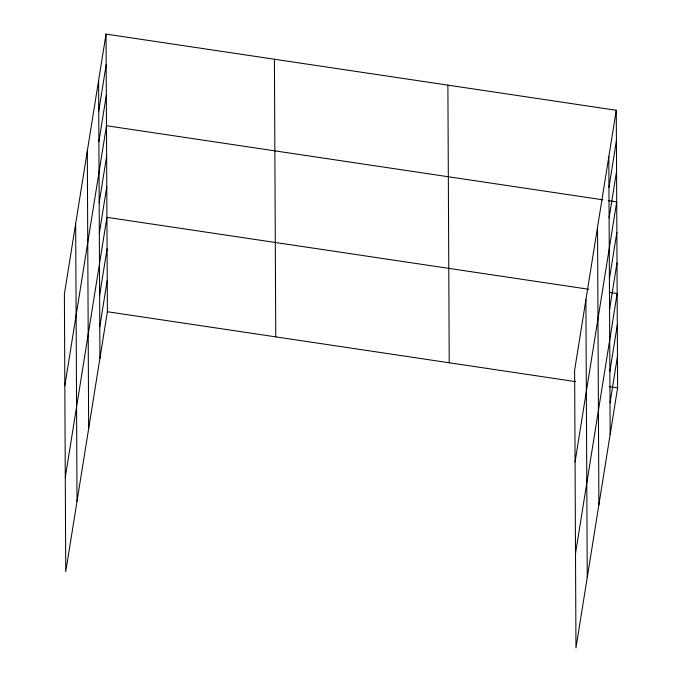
<?xml version="1.0" encoding="UTF-8"?>
<svg xmlns="http://www.w3.org/2000/svg" width="682" height="682" viewBox="0 0 682 682"><rect width="100%" height="100%" fill="white"/><g stroke="black" fill="none" stroke-linecap="round" stroke-linejoin="round"><path stroke-width="1.02" d="M106.034 34.1L64.389 294.095L65.736 571.729L107.381 311.734L106.034 34.1L616.264 110.271L617.611 387.905L575.966 647.9L574.619 370.266L616.264 110.271M98.737 111.123L106.179 64.637M98.881 141.668L106.332 95.182M64.833 385.714L106.477 125.718L603.024 199.843M99.18 202.75L106.631 156.263M99.333 233.287L106.776 186.8M65.284 477.332L106.929 217.336L588.737 289.27M99.632 295.289L107.074 248.802M99.785 326.755L107.227 280.268M608.966 187.294L616.409 140.807M609.111 217.831L616.554 171.353M575.062 461.885L616.707 201.889L608.284 200.636M609.41 278.912L616.852 232.426M609.555 309.458L617.005 262.971M575.506 553.503L617.15 293.507L609.785 292.408M609.861 371.46L617.304 324.973M610.015 402.926L617.457 356.439M107.381 311.734L575.514 381.622M609.188 386.651L617.611 387.905M608.813 156.758L610.168 434.391M597.526 227.208L598.881 504.851M585.898 299.807L587.253 577.441M447.886 85.131L449.233 362.773M274.411 59.232L275.758 336.874M98.592 80.587L99.939 358.221M87.305 151.046L88.651 428.68M75.676 223.636L77.023 501.27"/></g></svg>
